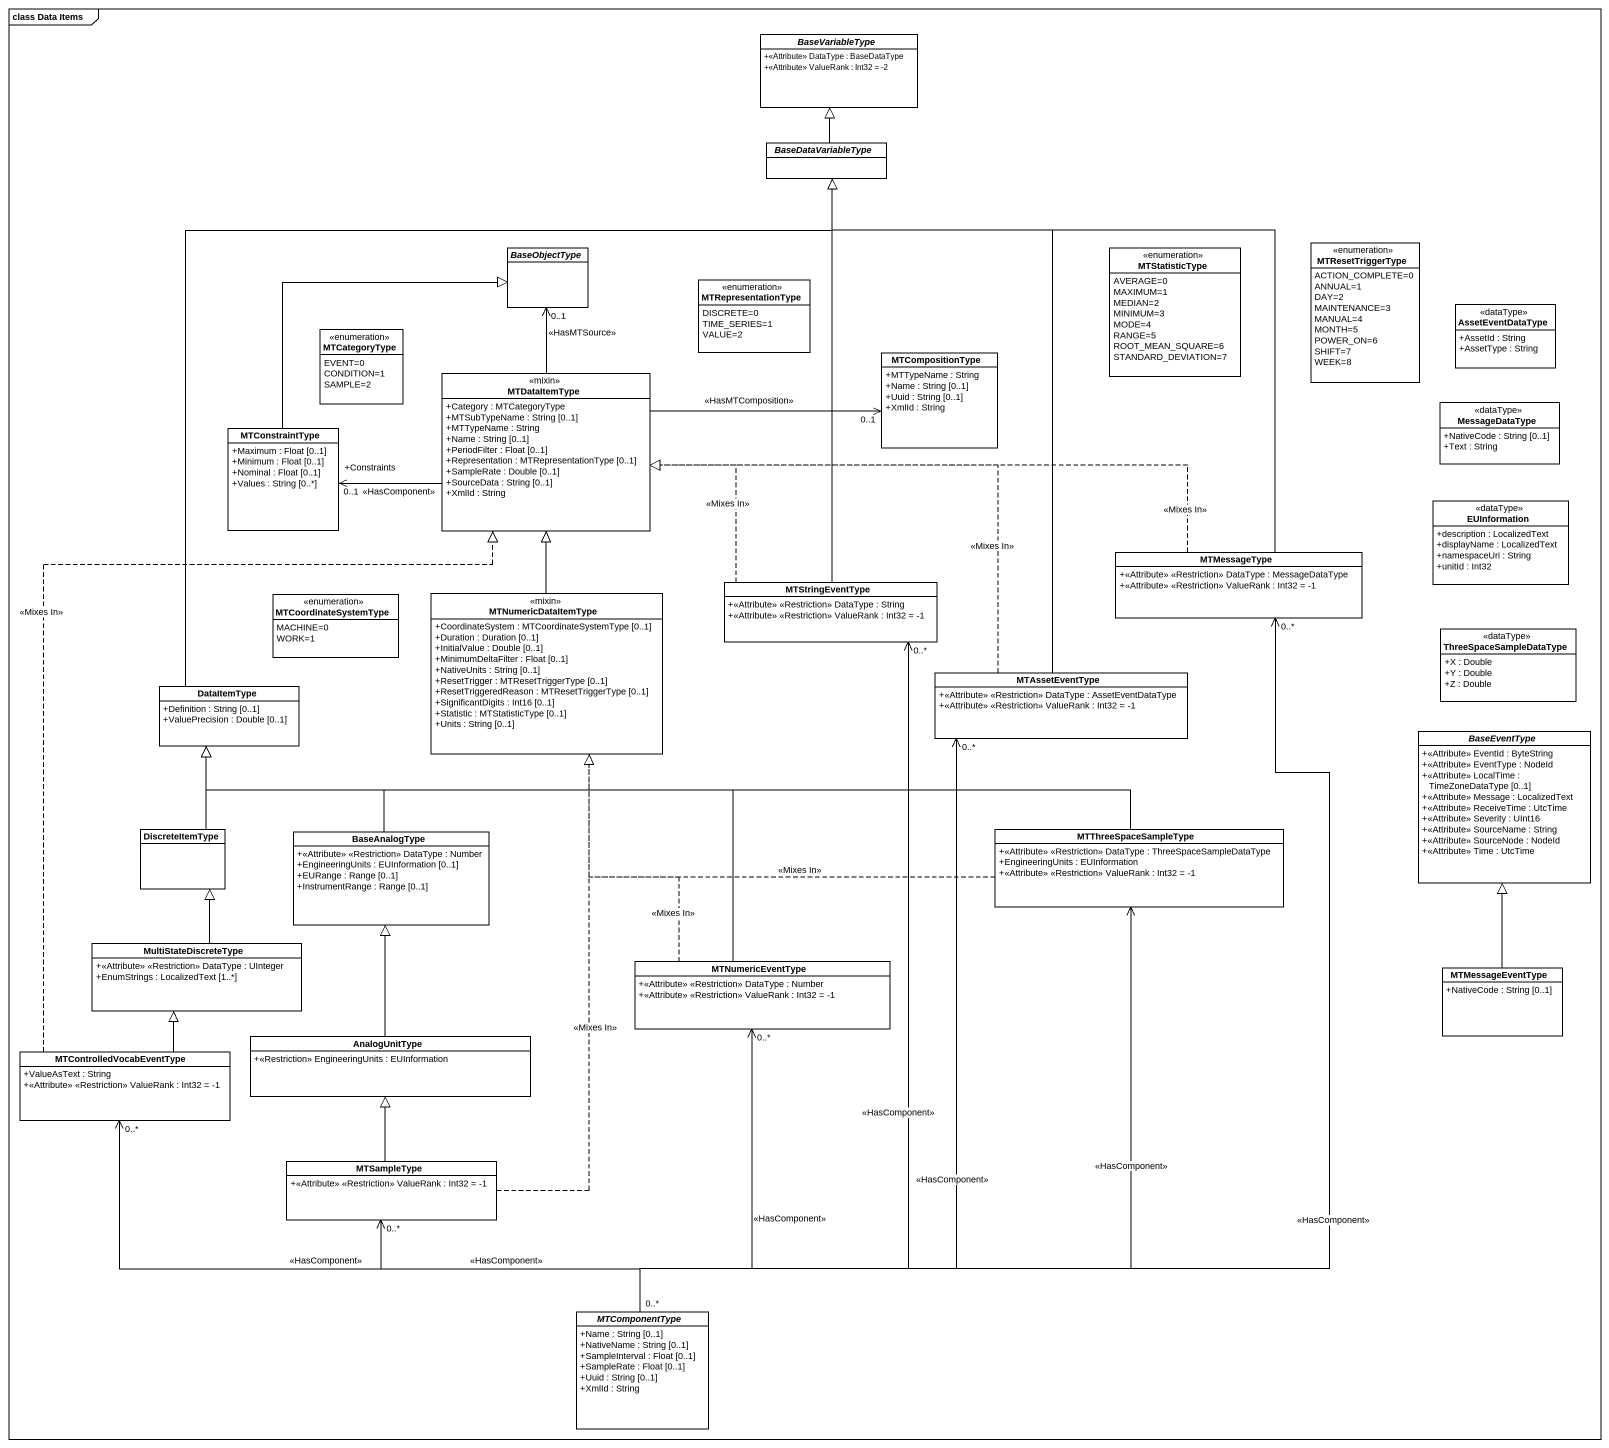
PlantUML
@startuml
mainframe class Data Items
hide circle
hide empty members
skinparam classAttributeIconSize 0
abstract class BaseVariableType {
  +<<Attribute>> DataType : BaseDataType
  +<<Attribute>> ValueRank : Int32 = -2
}
abstract class BaseDataVariableType
enum MTResetTriggerType {
  ACTION_COMPLETE=0
  ANNUAL=1
  DAY=2
  MAINTENANCE=3
  MANUAL=4
  MONTH=5
  POWER_ON=6
  SHIFT=7
  WEEK=8
}
abstract class BaseObjectType
enum MTRepresentationType {
  DISCRETE=0
  TIME_SERIES=1
  VALUE=2
}
enum MTStatisticType {
  AVERAGE=0
  MAXIMUM=1
  MEDIAN=2
  MINIMUM=3
  MODE=4
  RANGE=5
  ROOT_MEAN_SQUARE=6
  STANDARD_DEVIATION=7
}
class AssetEventDataType <<dataType>> {
  +AssetId : String
  +AssetType : String
}
enum MTCategoryType {
  EVENT=0
  CONDITION=1
  SAMPLE=2
}
class MTCompositionType {
  +MTTypeName : String
  +Name : String [0..1]
  +Uuid : String [0..1]
  +XmlId : String
}
class MTDataItemType <<mixin>> {
  +Category : MTCategoryType
  +MTSubTypeName : String [0..1]
  +MTTypeName : String
  +Name : String [0..1]
  +PeriodFilter : Float [0..1]
  +Representation : MTRepresentationType [0..1]
  +SampleRate : Double [0..1]
  +SourceData : String [0..1]
  +XmlId : String
}
class MTConstraintType {
  +Maximum : Float [0..1]
  +Minimum : Float [0..1]
  +Nominal : Float [0..1]
  +Values : String [0..*]
}
class MessageDataType <<dataType>> {
  +NativeCode : String [0..1]
  +Text : String
}
class EUInformation <<dataType>> {
  +description : LocalizedText
  +displayName : LocalizedText
  +namespaceUri : String
  +unitId : Int32
}
class MTMessageType {
  +<<Attribute>> <<Restriction>> DataType : MessageDataType
  +<<Attribute>> <<Restriction>> ValueRank : Int32 = -1
}
class MTNumericDataItemType <<mixin>> {
  +CoordinateSystem : MTCoordinateSystemType [0..1]
  +Duration : Duration [0..1]
  +InitialValue : Double [0..1]
  +MinimumDeltaFilter : Float [0..1]
  +NativeUnits : String [0..1]
  +ResetTrigger : MTResetTriggerType [0..1]
  +ResetTriggeredReason : MTResetTriggerType [0..1]
  +SignificantDigits : Int16 [0..1]
  +Statistic : MTStatisticType [0..1]
  +Units : String [0..1]
}
class MTStringEventType {
  +<<Attribute>> <<Restriction>> DataType : String
  +<<Attribute>> <<Restriction>> ValueRank : Int32 = -1
}
enum MTCoordinateSystemType {
  MACHINE=0
  WORK=1
}
class ThreeSpaceSampleDataType <<dataType>> {
  +X : Double
  +Y : Double
  +Z : Double
}
class DataItemType {
  +Definition : String [0..1]
  +ValuePrecision : Double [0..1]
}
class MTAssetEventType {
  +<<Attribute>> <<Restriction>> DataType : AssetEventDataType
  +<<Attribute>> <<Restriction>> ValueRank : Int32 = -1
}
abstract class BaseEventType {
  +<<Attribute>> EventId : ByteString
  +<<Attribute>> EventType : NodeId
  +<<Attribute>> LocalTime : TimeZoneDataType [0..1]
  +<<Attribute>> Message : LocalizedText
  +<<Attribute>> ReceiveTime : UtcTime
  +<<Attribute>> Severity : UInt16
  +<<Attribute>> SourceName : String
  +<<Attribute>> SourceNode : NodeId
  +<<Attribute>> Time : UtcTime
}
class DiscreteItemType
class BaseAnalogType {
  +<<Attribute>> <<Restriction>> DataType : Number
  +EngineeringUnits : EUInformation [0..1]
  +EURange : Range [0..1]
  +InstrumentRange : Range [0..1]
}
class MTThreeSpaceSampleType {
  +<<Attribute>> <<Restriction>> DataType : ThreeSpaceSampleDataType
  +EngineeringUnits : EUInformation
  +<<Attribute>> <<Restriction>> ValueRank : Int32 = -1
}
class MultiStateDiscreteType {
  +<<Attribute>> <<Restriction>> DataType : UInteger
  +EnumStrings : LocalizedText [1..*]
}
class MTNumericEventType {
  +<<Attribute>> <<Restriction>> DataType : Number
  +<<Attribute>> <<Restriction>> ValueRank : Int32 = -1
}
class MTMessageEventType {
  +NativeCode : String [0..1]
}
class MTControlledVocabEventType {
  +ValueAsText : String
  +<<Attribute>> <<Restriction>> ValueRank : Int32 = -1
}
class AnalogUnitType {
  +<<Restriction>> EngineeringUnits : EUInformation
}
class MTSampleType {
  +<<Attribute>> <<Restriction>> ValueRank : Int32 = -1
}
abstract class MTComponentType {
  +Name : String [0..1]
  +NativeName : String [0..1]
  +SampleInterval : Float [0..1]
  +SampleRate : Float [0..1]
  +Uuid : String [0..1]
  +XmlId : String
}
BaseDataVariableType -up-|> BaseVariableType
BaseObjectType "0..1" <-- MTDataItemType : <<HasMTSource>>
MTCompositionType "0..1" <-left- MTDataItemType : <<HasMTComposition>>
MTConstraintType -up-|> BaseObjectType
MTConstraintType "+Constraints\n0..1" <-right- MTDataItemType : <<HasComponent>>
MTMessageType -up-|> BaseDataVariableType
MTMessageType .left.|> MTDataItemType : <<Mixes In>>
MTMessageType "0..*" <-- MTComponentType : <<HasComponent>>
MTNumericDataItemType -up-|> MTDataItemType
MTStringEventType -up-|> BaseDataVariableType
MTStringEventType .left.|> MTDataItemType : <<Mixes In>>
MTStringEventType "0..*" <-- MTComponentType : <<HasComponent>>
DataItemType -up-|> BaseDataVariableType
MTAssetEventType -up-|> BaseDataVariableType
MTAssetEventType .left.|> MTDataItemType : <<Mixes In>>
MTAssetEventType "0..*" <-- MTComponentType : <<HasComponent>>
DiscreteItemType -up-|> DataItemType
BaseAnalogType -up-|> DataItemType
MTThreeSpaceSampleType .left.|> MTNumericDataItemType : <<Mixes In>>
MTThreeSpaceSampleType -left-|> DataItemType
MTThreeSpaceSampleType <-- "0..*" MTComponentType : <<HasComponent>>
MultiStateDiscreteType -up-|> DiscreteItemType
MTNumericEventType .up.|> MTNumericDataItemType : <<Mixes In>>
MTNumericEventType -left-|> DataItemType
MTNumericEventType "0..*" <-- MTComponentType : <<HasComponent>>
MTMessageEventType -up-|> BaseEventType
MTControlledVocabEventType .up.|> MTDataItemType : <<Mixes In>>
MTControlledVocabEventType -up-|> MultiStateDiscreteType
MTControlledVocabEventType "0..*" <-right- MTComponentType : <<HasComponent>>
AnalogUnitType -up-|> BaseAnalogType
MTSampleType .up.|> MTNumericDataItemType : <<Mixes In>>
MTSampleType -up-|> AnalogUnitType
MTSampleType "0..*" <-- MTComponentType : <<HasComponent>>
@enduml
